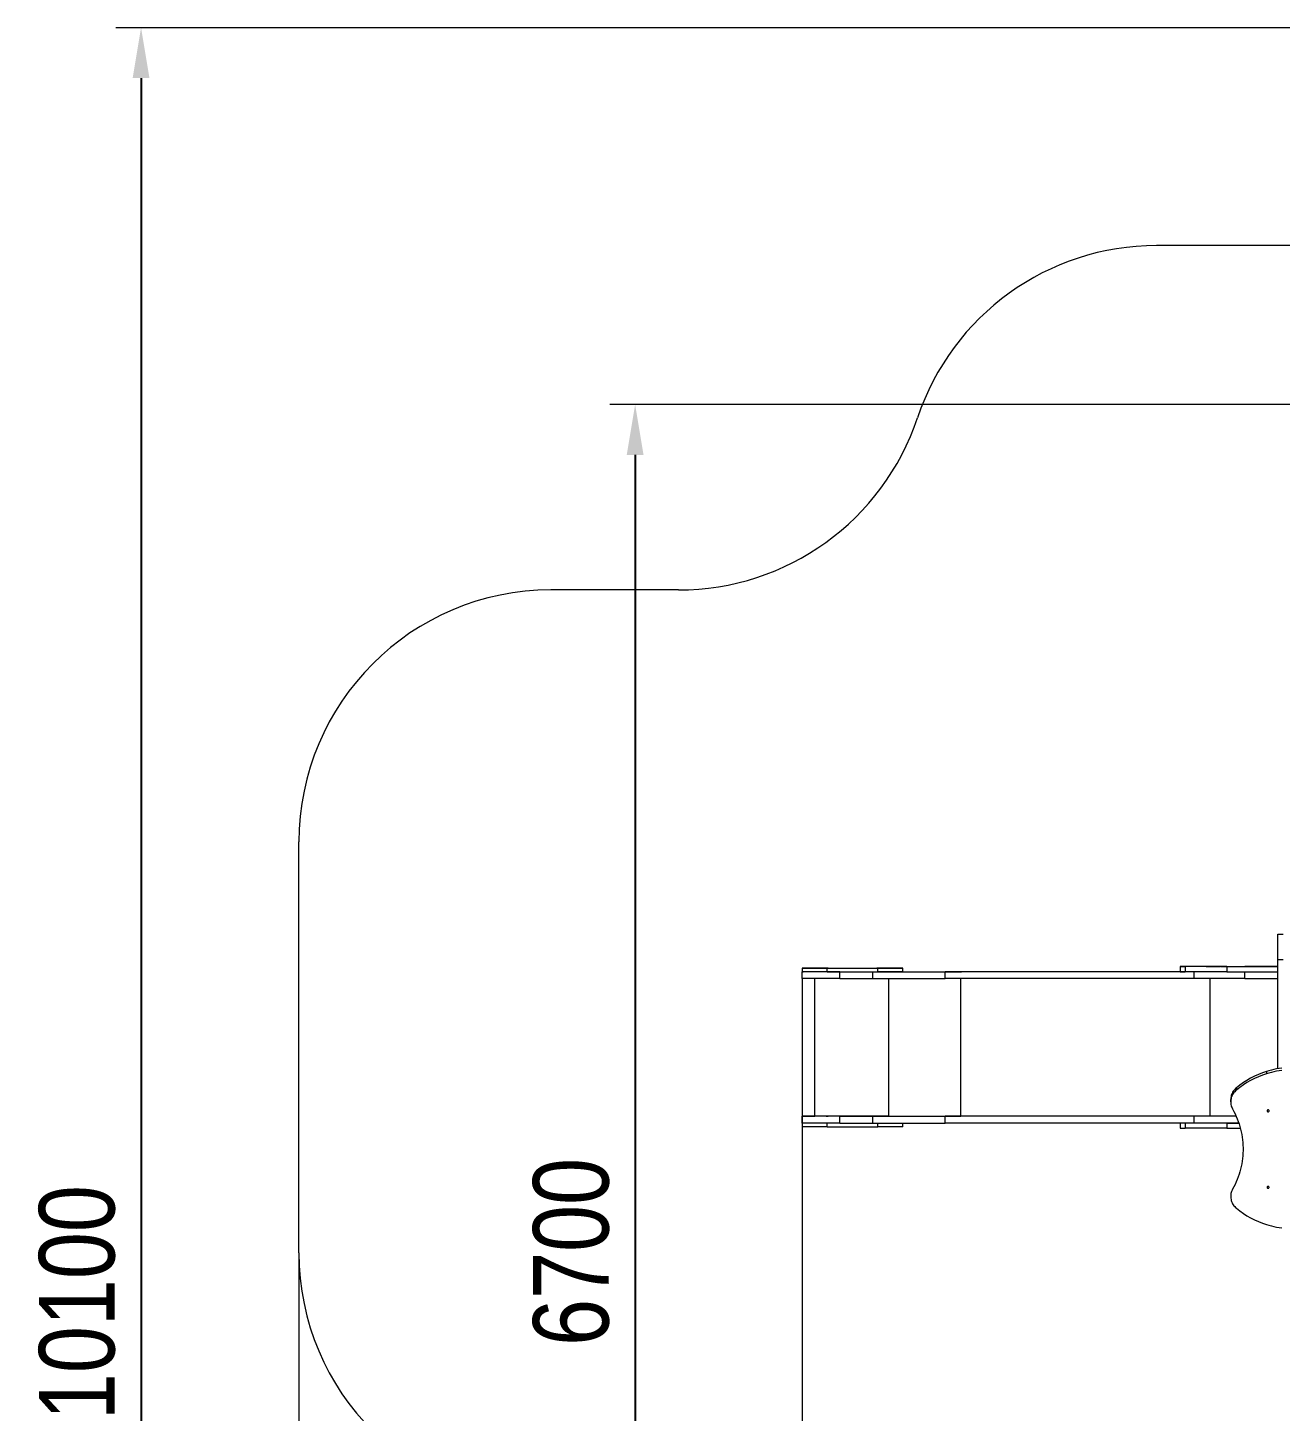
# Model space of a CAD drawing. Header units: millimetres. Extents: x -8422 to 28150, y -6982 to 5510.
# Drawn here: x -8422 to -3450, y 20 to 5510 of the extents above; entities that cross this region are included whole.
import ezdxf

# ---------------------------------------------------------------- set-up
doc = ezdxf.new("R2010")
doc.units = ezdxf.units.MM
for name, color, linetype in [('DIKOM_ЗОНА', 80, 'Continuous'), ('DIKOM_ОБЪЕКТ', 7, 'Continuous'), ('DIKOM_РАЗМЕР_ЗОНА', 7, 'Continuous'), ('DIKOM_РАЗМЕР_ОБЪЕКТА', 7, 'Continuous')]:
    doc.layers.add(name, color=color, linetype=linetype)
doc.styles.add('style1', font='arial.ttf', dxfattribs={"width": 0.8})
doc.dimstyles.new('1-50', dxfattribs={"dimtxt": 300, "dimasz": 200, "dimexe": 100, "dimexo": 0, "dimgap": 100, "dimtad": 1, "dimdec": 0, "dimtxsty": 'style1', "dimcen": 0, "dimclrd": 7, "dimclre": 7, "dimadec": 1, "dimazin": 2, "dimtfac": 1, "dimtdec": 0, "dimtmove": 1, "dimatfit": 3, "dimfxl": 0, "dimlwd": 25, "dimlwe": 18, "dimarcsym": 0})

# ---------------------------------------------------------------- blocks, each defined once
blk = doc.blocks.new('*D0')
at = {"layer": 'Defpoints', "color": 0, "transparency": 16777216}
for p in [(1363.3, 4015), (-6011, -2710), (-2661.5, -2710)]:
    blk.add_point(p, dxfattribs=at)
at = {"layer": 'DIKOM_РАЗМЕР_ОБЪЕКТА', "color": 7, "lineweight": 18, "transparency": 16777216}
for p, q in [((1363.3, 4015), (-6111, 4015)), ((-2661.5, -2710), (-6111, -2710))]:
    blk.add_line(p, q, dxfattribs=at)
at = {"layer": 'DIKOM_РАЗМЕР_ОБЪЕКТА', "color": 7, "lineweight": 25, "transparency": 16777216}
blk.add_line((-6011, 3815), (-6011, -2510), dxfattribs=at)
at = {"layer": 'DIKOM_РАЗМЕР_ОБЪЕКТА', "color": 7, "transparency": 16777216}
for points in [[(-6044.3, 3815), (-5977.6, 3815), (-6011, 4015)], [(-6044.3, -2510), (-5977.6, -2510), (-6011, -2710)]]:
    blk.add_solid(points, dxfattribs=at)
at = {"layer": 'DIKOM_РАЗМЕР_ОБЪЕКТА', "color": 0, "transparency": 16777216, "insert": (-6264.1, 652.5), "char_height": 300, "attachment_point": 5, "rotation": 90, "style": 'style1'}
blk.add_mtext('6700', dxfattribs=at)
blk = doc.blocks.new('*D1')
at = {"layer": 'Defpoints', "color": 0, "transparency": 16777216}
for p in [(-5348.3, 1737), (6047.5, 1360.2), (6047.5, -3315.3)]:
    blk.add_point(p, dxfattribs=at)
at = {"layer": 'DIKOM_РАЗМЕР_ОБЪЕКТА', "color": 7, "lineweight": 18, "transparency": 16777216}
for p, q in [((-5348.3, 1737), (-5348.3, -3415.3)), ((6047.5, 1360.2), (6047.5, -3415.3))]:
    blk.add_line(p, q, dxfattribs=at)
at = {"layer": 'DIKOM_РАЗМЕР_ОБЪЕКТА', "color": 7, "lineweight": 25, "transparency": 16777216}
blk.add_line((-5148.3, -3315.3), (5847.5, -3315.3), dxfattribs=at)
at = {"layer": 'DIKOM_РАЗМЕР_ОБЪЕКТА', "color": 7, "transparency": 16777216}
for points in [[(-5148.3, -3282), (-5148.3, -3348.7), (-5348.3, -3315.3)], [(5847.5, -3282), (5847.5, -3348.7), (6047.5, -3315.3)]]:
    blk.add_solid(points, dxfattribs=at)
at = {"layer": 'DIKOM_РАЗМЕР_ОБЪЕКТА', "color": 0, "transparency": 16777216, "insert": (349.6, -3062.2), "char_height": 300, "attachment_point": 5, "style": 'style1'}
blk.add_mtext('11400', dxfattribs=at)
blk = doc.blocks.new('*D2')
at = {"layer": 'Defpoints', "color": 0, "transparency": 16777216}
for p in [(8043.9, 833.9), (-7345.5, 649), (8043.9, -5007.3)]:
    blk.add_point(p, dxfattribs=at)
at = {"layer": 'DIKOM_РАЗМЕР_ЗОНА', "color": 7, "lineweight": 18, "transparency": 16777216}
for p, q in [((8043.9, 833.9), (8043.9, -5107.3)), ((-7345.5, 649), (-7345.5, -5107.3))]:
    blk.add_line(p, q, dxfattribs=at)
at = {"layer": 'DIKOM_РАЗМЕР_ЗОНА', "color": 7, "lineweight": 25, "transparency": 16777216}
blk.add_line((-7145.5, -5007.3), (7843.9, -5007.3), dxfattribs=at)
at = {"layer": 'DIKOM_РАЗМЕР_ЗОНА', "color": 7, "transparency": 16777216}
for points in [[(-7145.5, -4974), (-7145.5, -5040.7), (-7345.5, -5007.3)], [(7843.9, -4974), (7843.9, -5040.7), (8043.9, -5007.3)]]:
    blk.add_solid(points, dxfattribs=at)
at = {"layer": 'DIKOM_РАЗМЕР_ЗОНА', "color": 0, "transparency": 16777216, "insert": (349.2, -4754.2), "char_height": 300, "attachment_point": 5, "style": 'style1'}
blk.add_mtext('15400', dxfattribs=at)
blk = doc.blocks.new('*D3')
at = {"layer": 'Defpoints', "color": 0, "transparency": 16777216}
for p in [(620.2, 5510), (-7972, -4607.5), (-3279.2, -4607.5)]:
    blk.add_point(p, dxfattribs=at)
at = {"layer": 'DIKOM_РАЗМЕР_ЗОНА', "color": 7, "lineweight": 18, "transparency": 16777216}
for p, q in [((620.2, 5510), (-8072, 5510)), ((-3279.2, -4607.5), (-8072, -4607.5))]:
    blk.add_line(p, q, dxfattribs=at)
at = {"layer": 'DIKOM_РАЗМЕР_ЗОНА', "color": 7, "lineweight": 25, "transparency": 16777216}
blk.add_line((-7972, 5310), (-7972, -4407.5), dxfattribs=at)
at = {"layer": 'DIKOM_РАЗМЕР_ЗОНА', "color": 7, "transparency": 16777216}
for points in [[(-8005.3, 5310), (-7938.6, 5310), (-7972, 5510)], [(-8005.3, -4407.5), (-7938.6, -4407.5), (-7972, -4607.5)]]:
    blk.add_solid(points, dxfattribs=at)
at = {"layer": 'DIKOM_РАЗМЕР_ЗОНА', "color": 0, "transparency": 16777216, "insert": (-8225.1, 451.3), "char_height": 300, "attachment_point": 5, "rotation": 90, "style": 'style1'}
blk.add_mtext('10100', dxfattribs=at)

msp = doc.modelspace()

# ---------------------------------------------------------------- linework, layer by layer
at = {"layer": 'DIKOM_ЗОНА', "color": 3, "lineweight": 15}
for p, q in [((-1026.2, 4645.4), (-3941.7, 4645.4)), ((-5838.7, 3279), (-6345.5, 3279)), ((-7345.5, 649), (-7345.5, 2279))]:
    msp.add_line(p, q, dxfattribs=at)
for centre, start, end in [((-3941.7, 3645.4), 90, 161.5308), ((-5838.7, 4279), 270, 341.5308), ((-6345.5, 2279), 90, 180), ((-6345.5, 649), 180, 270)]:
    msp.add_arc(centre, 1000, start, end, dxfattribs=at)
at = {"layer": 'DIKOM_ОБЪЕКТ', "color": 7, "linetype": 'Continuous', "lineweight": 15}
for p, q in [((-3459.7, 1913), (-3438.7, 1913)), ((-3459.7, 1813), (-3438.7, 1813)), ((-3459.7, 1379.2), (-3459.7, 1813)), ((-5348.3, 1779), (-5348.3, 1764)), ((-5348.3, 1764), (-5343.8, 1764)), ((-5348.3, 1737), (-5348.3, 1764)), ((-5244.3, 1779), (-5252.2, 1779)), ((-5248.3, 1779), (-5048.3, 1779)), ((-5248.3, 1779), (-5048.3, 1779)), ((-5248.3, 1764), (-5248.3, 1779)), ((-5248.3, 1764), (-5048.3, 1764)), ((-5198.3, 1764), (-5067.4, 1764)), ((-5198.3, 1737), (-5198.3, 1764)), ((-5067.4, 1737), (-5067.4, 1764)), ((-5044.3, 1779), (-5052.2, 1779)), ((-5048.3, 1764), (-5048.3, 1779)), ((-4948.3, 1764), (-4948.3, 1779)), ((-3828.5, 1764), (-4780.9, 1764)), ((-4780.9, 1737), (-4780.9, 1764)), ((-3847.3, 1764), (-4717.9, 1764)), ((-3847.3, 1785), (-3847.3, 1764)), ((-3847.3, 1764), (-3828.5, 1764)), ((-3828.5, 1785), (-3828.5, 1764)), ((-3791.7, 1737), (-3791.7, 1764)), ((-3687.7, 1785), (-3727.9, 1785)), ((-3727.9, 1785), (-3727.9, 1785)), ((-3722.6, 1785), (-3690, 1785)), ((-3712.4, 1785), (-3704.5, 1785)), ((-3679.8, 1785), (-3690, 1785)), ((-3687.7, 1785), (-3687.7, 1785)), ((-3679.8, 1785), (-3589.7, 1785)), ((-3677.1, 1785), (-3591.2, 1785)), ((-3662.4, 1785), (-3662.4, 1764)), ((-3662.4, 1764), (-3459.7, 1764)), ((-3459.7, 1785), (-3591.2, 1785)), ((-3591.2, 1785), (-3459.7, 1785)), ((-3591.2, 1737), (-3591.2, 1764)), ((-3459.7, 1785), (-3589.7, 1785)), ((-5298.3, 1191), (-5298.3, 1737)), ((-5198.3, 1737), (-5067.4, 1737)), ((-5004.4, 1191), (-5004.4, 1737)), ((-3791.7, 1737), (-4780.9, 1737)), ((-4717.9, 1191), (-4717.9, 1737)), ((-3728.7, 1191), (-3728.7, 1737)), ((-3591.2, 1737), (-3459.7, 1737)), ((-3505.4, 1368.2), (-3505.4, 1359.3)), ((-3624.2, 1303.8), (-3624.2, 1294.9)), ((-3647.1, 1248), (-3647.1, 1256.9)), ((-5348.3, 1191), (-5298.3, 1191)), ((-5348.3, 1164), (-5348.3, 1191)), ((-5348.3, 1164), (-5348.3, 1149)), ((-5004.4, 1191), (-5298.3, 1191)), ((-5248.3, 1149), (-5248.3, 1164)), ((-5198.3, 1191), (-5067.4, 1191)), ((-5198.3, 1164), (-5198.3, 1191)), ((-5198.3, 1164), (-5067.4, 1164)), ((-5067.4, 1164), (-5067.4, 1191)), ((-5067.4, 1164), (-4780.9, 1164)), ((-5048.3, 1149), (-5048.3, 1164)), ((-4948.3, 1149), (-4948.3, 1164)), ((-3791.7, 1191), (-4780.9, 1191)), ((-4780.9, 1164), (-4780.9, 1191)), ((-3791.7, 1164), (-4780.9, 1164)), ((-3728.7, 1191), (-4717.9, 1191)), ((-3847.3, 1164), (-3847.3, 1143)), ((-3828.5, 1164), (-3828.5, 1143)), ((-3791.7, 1164), (-3791.7, 1191)), ((-3625.6, 1191), (-3728.7, 1191)), ((-3704.4, 1191), (-3712.4, 1191)), ((-3662.4, 1164), (-3615.3, 1164)), ((-3662.4, 1164), (-3662.4, 1143)), ((-5248.3, 1149), (-5348.3, 1149)), ((-5248.3, 1149), (-5048.3, 1149)), ((-4948.3, 1149), (-5048.3, 1149)), ((-3847.3, 1143), (-3828.5, 1143))]:
    msp.add_line(p, q, dxfattribs=at)
at = {"layer": 'DIKOM_ОБЪЕКТ', "color": 7, "linetype": 'Continuous', "lineweight": 15, "flags": 128}
for points in [[(-3459.7, 1813), (-3459.7, 1819.1), (-3459.7, 1825.1), (-3459.7, 1831.1), (-3459.7, 1837), (-3459.7, 1842.8), (-3459.7, 1848.5), (-3459.7, 1854.1), (-3459.7, 1859.5), (-3459.7, 1864.8), (-3459.7, 1869.8), (-3459.7, 1874.7), (-3459.7, 1879.3), (-3459.7, 1883.7), (-3459.7, 1887.9), (-3459.7, 1891.8), (-3459.7, 1895.3), (-3459.7, 1898.6), (-3459.7, 1901.6), (-3459.7, 1904.2), (-3459.7, 1906.5), (-3459.7, 1908.5), (-3459.7, 1910.1), (-3459.7, 1911.4), (-3459.7, 1912.3), (-3459.7, 1912.8), (-3459.7, 1913)], [(-5248.3, 1764), (-5254.2, 1764), (-5260.1, 1764), (-5266, 1764), (-5271.8, 1764), (-5277.5, 1764), (-5283.1, 1764), (-5288.6, 1764), (-5293.9, 1764), (-5299.1, 1764), (-5304.2, 1764), (-5309, 1764), (-5313.6, 1764), (-5317.9, 1764), (-5322.1, 1764), (-5325.9, 1764), (-5329.5, 1764), (-5332.8, 1764), (-5335.9, 1764), (-5338.6, 1764), (-5340.9, 1764), (-5343, 1764), (-5344.7, 1764), (-5346.1, 1764), (-5347.2, 1764), (-5347.9, 1764), (-5348.2, 1764), (-5348.3, 1764)], [(-5198.3, 1764), (-5205.7, 1764), (-5213, 1764), (-5220.3, 1764), (-5227.6, 1764), (-5234.7, 1764), (-5241.8, 1764), (-5248.8, 1764), (-5255.7, 1764), (-5262.4, 1764), (-5269, 1764), (-5275.4, 1764), (-5281.6, 1764), (-5287.7, 1764), (-5293.5, 1764), (-5299, 1764), (-5304.4, 1764), (-5309.4, 1764), (-5314.2, 1764), (-5318.8, 1764), (-5323, 1764), (-5327, 1764), (-5330.6, 1764), (-5333.9, 1764), (-5336.9, 1764), (-5339.5, 1764), (-5341.8, 1764), (-5343.8, 1764), (-5345.4, 1764), (-5346.7, 1764), (-5347.6, 1764), (-5348.1, 1764), (-5348.3, 1764)], [(-5248.3, 1779), (-5254.2, 1779), (-5260.1, 1779), (-5266, 1779), (-5271.8, 1779), (-5277.5, 1779), (-5283.1, 1779), (-5288.6, 1779), (-5293.9, 1779), (-5299.1, 1779), (-5304.2, 1779), (-5309, 1779), (-5313.6, 1779), (-5317.9, 1779), (-5322.1, 1779), (-5325.9, 1779), (-5329.5, 1779), (-5332.8, 1779), (-5335.9, 1779), (-5338.6, 1779), (-5340.9, 1779), (-5343, 1779), (-5344.7, 1779), (-5346.1, 1779), (-5347.2, 1779), (-5347.9, 1779), (-5348.2, 1779), (-5348.2, 1779), (-5347.9, 1779), (-5347.2, 1779), (-5346.1, 1779), (-5344.7, 1779), (-5343, 1779), (-5340.9, 1779), (-5338.5, 1779), (-5335.8, 1779), (-5332.8, 1779), (-5329.5, 1779), (-5325.9, 1779), (-5322, 1779), (-5317.9, 1779), (-5313.5, 1779), (-5308.9, 1779), (-5304.1, 1779), (-5299.1, 1779), (-5293.9, 1779), (-5288.6, 1779), (-5283.1, 1779), (-5277.5, 1779), (-5271.7, 1779), (-5265.9, 1779), (-5260.1, 1779), (-5254.2, 1779), (-5248.3, 1779)], [(-5067.4, 1764), (-5054.1, 1764), (-5040.9, 1764), (-5027.6, 1764), (-5014.4, 1764), (-5001.2, 1764), (-4988.1, 1764), (-4975.1, 1764), (-4962.1, 1764), (-4949.1, 1764), (-4936.3, 1764), (-4923.5, 1764), (-4910.9, 1764), (-4898.3, 1764), (-4885.9, 1764), (-4873.6, 1764), (-4861.5, 1764), (-4849.5, 1764), (-4837.6, 1764), (-4825.9, 1764), (-4814.4, 1764), (-4803, 1764), (-4791.9, 1764), (-4780.9, 1764)], [(-5048.3, 1779), (-5042.3, 1779), (-5036.4, 1779), (-5030.6, 1779), (-5024.8, 1779), (-5019.1, 1779), (-5013.4, 1779), (-5007.9, 1779), (-5002.6, 1779), (-4997.4, 1779), (-4992.4, 1779), (-4987.6, 1779), (-4983, 1779), (-4978.6, 1779), (-4974.5, 1779), (-4970.6, 1779), (-4967, 1779), (-4963.7, 1779), (-4960.7, 1779), (-4958, 1779), (-4955.6, 1779), (-4953.5, 1779), (-4951.8, 1779), (-4950.4, 1779), (-4949.4, 1779), (-4948.7, 1779), (-4948.3, 1779), (-4948.3, 1779), (-4948.7, 1779), (-4949.4, 1779), (-4950.4, 1779), (-4951.8, 1779), (-4953.5, 1779), (-4955.6, 1779), (-4958, 1779), (-4960.7, 1779), (-4963.7, 1779), (-4967, 1779), (-4970.6, 1779), (-4974.5, 1779), (-4978.6, 1779), (-4983, 1779), (-4987.6, 1779), (-4992.4, 1779), (-4997.4, 1779), (-5002.6, 1779), (-5008, 1779), (-5013.5, 1779), (-5019.1, 1779), (-5024.8, 1779), (-5030.6, 1779), (-5036.5, 1779), (-5042.4, 1779), (-5048.3, 1779)], [(-4948.3, 1764), (-4948.7, 1764), (-4949.4, 1764), (-4950.4, 1764), (-4951.8, 1764), (-4953.5, 1764), (-4955.6, 1764), (-4958, 1764), (-4960.7, 1764), (-4963.7, 1764), (-4967, 1764), (-4970.6, 1764), (-4974.5, 1764), (-4978.6, 1764), (-4983, 1764), (-4987.6, 1764), (-4992.4, 1764), (-4997.4, 1764), (-5002.6, 1764), (-5008, 1764), (-5013.5, 1764), (-5019.1, 1764), (-5024.8, 1764), (-5030.6, 1764), (-5036.5, 1764), (-5042.4, 1764), (-5048.3, 1764)], [(-4948.5, 1764), (-4938.2, 1764), (-4925.1, 1764), (-4912, 1764), (-4899, 1764), (-4886.1, 1764), (-4873.3, 1764), (-4860.5, 1764), (-4847.9, 1764), (-4835.3, 1764), (-4822.9, 1764), (-4810.6, 1764), (-4798.5, 1764), (-4786.4, 1764), (-4774.6, 1764), (-4762.9, 1764), (-4751.4, 1764), (-4740, 1764), (-4728.9, 1764), (-4717.9, 1764)], [(-4948.3, 1764), (-4937.7, 1764), (-4924.5, 1764), (-4911.3, 1764), (-4898.2, 1764), (-4885.2, 1764), (-4872.2, 1764), (-4859.4, 1764), (-4846.6, 1764), (-4834, 1764), (-4821.5, 1764), (-4809.1, 1764), (-4796.8, 1764), (-4784.7, 1764), (-4772.8, 1764), (-4761, 1764), (-4749.3, 1764), (-4737.9, 1764), (-4726.6, 1764), (-4715.6, 1764)], [(-4948.3, 1764), (-4938.2, 1764), (-4925.1, 1764), (-4912, 1764), (-4899, 1764), (-4886.1, 1764), (-4873.3, 1764), (-4860.5, 1764), (-4847.9, 1764), (-4835.3, 1764), (-4822.9, 1764), (-4810.6, 1764), (-4798.5, 1764), (-4786.4, 1764), (-4774.6, 1764), (-4762.9, 1764), (-4751.4, 1764), (-4740, 1764), (-4728.9, 1764), (-4717.9, 1764)], [(-3677.1, 1785), (-3681.9, 1785), (-3686.8, 1785), (-3692, 1785), (-3697.4, 1785), (-3702.9, 1785), (-3708.5, 1785), (-3714.3, 1785), (-3720.2, 1785), (-3726.1, 1785), (-3732.2, 1785), (-3738.2, 1785), (-3744.3, 1785), (-3750.4, 1785), (-3756.5, 1785), (-3762.5, 1785), (-3768.5, 1785), (-3774.3, 1785), (-3780.1, 1785), (-3785.7, 1785), (-3791.2, 1785), (-3796.6, 1785), (-3801.7, 1785), (-3806.7, 1785), (-3811.4, 1785), (-3815.9, 1785), (-3820.1, 1785), (-3824.1, 1785), (-3827.8, 1785), (-3831.2, 1785), (-3834.3, 1785), (-3837.1, 1785), (-3839.6, 1785), (-3841.7, 1785), (-3843.5, 1785), (-3845, 1785), (-3846.1, 1785), (-3846.9, 1785), (-3847.2, 1785), (-3847.3, 1785), (-3847, 1785), (-3846.3, 1785), (-3845.2, 1785), (-3843.8, 1785), (-3842.1, 1785), (-3840, 1785), (-3837.6, 1785), (-3834.9, 1785), (-3831.8, 1785), (-3828.5, 1785)], [(-3662.4, 1785), (-3673.1, 1785), (-3684.2, 1785), (-3695.6, 1785), (-3707.4, 1785), (-3719.5, 1785), (-3731.9, 1785), (-3744.7, 1785), (-3757.9, 1785), (-3771.3, 1785), (-3785.1, 1785), (-3799.2, 1785), (-3813.7, 1785), (-3828.5, 1785)], [(-3662.4, 1764), (-3673.1, 1764), (-3684.2, 1764), (-3695.6, 1764), (-3707.4, 1764), (-3719.5, 1764), (-3731.9, 1764), (-3744.7, 1764), (-3757.9, 1764), (-3771.3, 1764), (-3785.1, 1764), (-3799.2, 1764), (-3813.7, 1764), (-3828.5, 1764)], [(-3727.9, 1785), (-3730.9, 1785), (-3733.7, 1785), (-3736.2, 1785), (-3738.3, 1785), (-3740.2, 1785), (-3741.7, 1785), (-3742.9, 1785), (-3743.7, 1785), (-3744.1, 1785), (-3744.2, 1785), (-3743.9, 1785), (-3743.2, 1785), (-3742.2, 1785), (-3740.8, 1785), (-3739.1, 1785), (-3737, 1785), (-3734.6, 1785), (-3732, 1785), (-3729.1, 1785), (-3725.9, 1785), (-3722.6, 1785)], [(-3687.7, 1785), (-3679.5, 1785), (-3671.2, 1785), (-3662.7, 1785), (-3654, 1785), (-3645.3, 1785), (-3636.4, 1785), (-3627.5, 1785), (-3618.5, 1785), (-3609.4, 1785), (-3600.3, 1785), (-3591.2, 1785)], [(-3662.4, 1785), (-3660, 1785), (-3657.3, 1785), (-3654.2, 1785), (-3650.9, 1785), (-3647.2, 1785), (-3643.2, 1785), (-3639, 1785), (-3634.4, 1785), (-3629.6, 1785), (-3624.5, 1785), (-3619.2, 1785), (-3613.7, 1785), (-3607.9, 1785), (-3602, 1785), (-3595.8, 1785), (-3589.5, 1785), (-3582.9, 1785), (-3576.3, 1785), (-3569.5, 1785), (-3562.6, 1785), (-3555.6, 1785), (-3548.5, 1785), (-3541.4, 1785), (-3534.1, 1785), (-3526.9, 1785), (-3459.7, 1785)], [(-5198.3, 1737), (-5205.7, 1737), (-5213, 1737), (-5220.3, 1737), (-5227.6, 1737), (-5234.7, 1737), (-5241.8, 1737), (-5248.8, 1737), (-5255.7, 1737), (-5262.4, 1737), (-5269, 1737), (-5275.4, 1737), (-5281.6, 1737), (-5287.7, 1737), (-5293.5, 1737), (-5299, 1737), (-5304.4, 1737), (-5309.4, 1737), (-5314.2, 1737), (-5318.8, 1737), (-5323, 1737), (-5327, 1737), (-5330.6, 1737), (-5333.9, 1737), (-5336.9, 1737), (-5339.5, 1737), (-5341.8, 1737), (-5343.8, 1737), (-5345.4, 1737), (-5346.7, 1737), (-5347.6, 1737), (-5348.1, 1737), (-5348.3, 1737)], [(-5067.4, 1737), (-5054.1, 1737), (-5040.9, 1737), (-5027.6, 1737), (-5014.4, 1737), (-5001.2, 1737), (-4988.1, 1737), (-4975.1, 1737), (-4962.1, 1737), (-4949.1, 1737), (-4936.3, 1737), (-4923.5, 1737), (-4910.9, 1737), (-4898.3, 1737), (-4885.9, 1737), (-4873.6, 1737), (-4861.5, 1737), (-4849.5, 1737), (-4837.6, 1737), (-4825.9, 1737), (-4814.4, 1737), (-4803, 1737), (-4791.9, 1737), (-4780.9, 1737)], [(-3591.2, 1737), (-3602.4, 1737), (-3613.7, 1737), (-3624.9, 1737), (-3636, 1737), (-3647.1, 1737), (-3658.2, 1737), (-3669.2, 1737), (-3680.1, 1737), (-3690.9, 1737), (-3701.7, 1737), (-3712.3, 1737), (-3722.7, 1737), (-3733.1, 1737), (-3743.3, 1737), (-3753.3, 1737), (-3763.2, 1737), (-3772.9, 1737), (-3782.4, 1737), (-3791.7, 1737)], [(-3444.8, 1381.4), (-3455.1, 1380), (-3465.4, 1378.3), (-3475.5, 1376.2), (-3485.6, 1373.9), (-3495.6, 1371.2), (-3505.4, 1368.2)], [(-3444.8, 1372.5), (-3455.1, 1371.1), (-3465.4, 1369.4), (-3475.5, 1367.4), (-3485.6, 1365), (-3495.6, 1362.3), (-3505.4, 1359.3)], [(-3624.2, 1303.8), (-3627.8, 1300.6), (-3631.2, 1297.2), (-3634.2, 1293.6), (-3637, 1289.7), (-3639.5, 1285.8), (-3641.6, 1281.6), (-3643.4, 1277.3), (-3644.8, 1273), (-3645.9, 1268.5), (-3646.7, 1264), (-3647.1, 1259.4), (-3647.1, 1256.9)], [(-3624.2, 1294.9), (-3627.8, 1291.7), (-3631.2, 1288.3), (-3634.2, 1284.7), (-3637, 1280.9), (-3639.5, 1276.9), (-3641.6, 1272.7), (-3643.4, 1268.5), (-3644.8, 1264.1), (-3645.9, 1259.6), (-3646.7, 1255.1), (-3647.1, 1250.6), (-3647.1, 1246), (-3646.7, 1241.4), (-3646, 1236.9), (-3645, 1232.4), (-3643.6, 1228.1), (-3641.8, 1223.8), (-3639.7, 1219.6)], [(-3639.7, 1219.6), (-3634.6, 1210), (-3629.8, 1200.3), (-3625.4, 1190.4), (-3621.2, 1180.4), (-3617.4, 1170.4), (-3613.9, 1160.2), (-3610.8, 1149.9), (-3608, 1139.6), (-3605.6, 1129.1), (-3603.5, 1118.7), (-3601.7, 1108.1), (-3600.3, 1097.5), (-3599.3, 1086.9), (-3598.6, 1076.3), (-3598.2, 1065.6), (-3598.2, 1055), (-3598.6, 1044.3), (-3599.3, 1033.7), (-3600.3, 1023.1), (-3601.7, 1012.5), (-3603.5, 1002), (-3605.6, 991.5), (-3608, 981.1), (-3610.8, 970.7), (-3613.9, 960.4), (-3617.4, 950.3), (-3621.2, 940.2), (-3625.4, 930.2), (-3629.8, 920.3), (-3634.6, 910.6), (-3639.7, 901)], [(-3498.7, 1215.8), (-3499.8, 1215.6), (-3500.9, 1215.1), (-3501.8, 1214.4), (-3502.4, 1213.5), (-3502.7, 1212.4), (-3502.6, 1211.3), (-3502.1, 1210.3), (-3501.4, 1209.5), (-3500.4, 1208.9), (-3499.3, 1208.6), (-3498.1, 1208.6), (-3496.9, 1208.9), (-3495.9, 1209.5), (-3495.2, 1210.3), (-3494.8, 1211.3), (-3494.7, 1212.4), (-3494.9, 1213.5), (-3495.5, 1214.4), (-3496.4, 1215.1), (-3497.5, 1215.6), (-3498.7, 1215.8)], [(-5198.3, 1191), (-5205.7, 1191), (-5213, 1191), (-5220.3, 1191), (-5227.6, 1191), (-5234.7, 1191), (-5241.8, 1191), (-5248.8, 1191), (-5255.7, 1191), (-5262.4, 1191), (-5269, 1191), (-5275.4, 1191), (-5281.6, 1191), (-5287.7, 1191), (-5293.5, 1191), (-5299, 1191), (-5304.4, 1191), (-5309.4, 1191), (-5314.2, 1191), (-5318.8, 1191), (-5323, 1191), (-5327, 1191), (-5330.6, 1191), (-5333.9, 1191), (-5336.9, 1191), (-5339.5, 1191), (-5341.8, 1191), (-5343.8, 1191), (-5345.4, 1191), (-5346.7, 1191), (-5347.6, 1191), (-5348.1, 1191), (-5348.3, 1191)], [(-5198.3, 1164), (-5205.7, 1164), (-5213, 1164), (-5220.3, 1164), (-5227.6, 1164), (-5234.7, 1164), (-5241.8, 1164), (-5248.8, 1164), (-5255.7, 1164), (-5262.4, 1164), (-5269, 1164), (-5275.4, 1164), (-5281.6, 1164), (-5287.7, 1164), (-5293.5, 1164), (-5299, 1164), (-5304.4, 1164), (-5309.4, 1164), (-5314.2, 1164), (-5318.8, 1164), (-5323, 1164), (-5327, 1164), (-5330.6, 1164), (-5333.9, 1164), (-5336.9, 1164), (-5339.5, 1164), (-5341.8, 1164), (-5343.8, 1164), (-5345.4, 1164), (-5346.7, 1164), (-5347.6, 1164), (-5348.1, 1164), (-5348.3, 1164)], [(-5244.3, 1191), (-5244.5, 1191), (-5245, 1191), (-5245.8, 1191), (-5246.8, 1191), (-5248, 1191), (-5249.2, 1191), (-5250.3, 1191), (-5251.2, 1191), (-5251.9, 1191), (-5252.2, 1191), (-5252.2, 1191), (-5251.9, 1191), (-5251.2, 1191), (-5250.3, 1191), (-5249.2, 1191), (-5248, 1191), (-5246.8, 1191), (-5245.8, 1191), (-5245, 1191), (-5244.5, 1191), (-5244.3, 1191)], [(-5067.4, 1191), (-5054.1, 1191), (-5040.9, 1191), (-5027.6, 1191), (-5014.4, 1191), (-5001.2, 1191), (-4988.1, 1191), (-4975.1, 1191), (-4962.1, 1191), (-4949.1, 1191), (-4936.3, 1191), (-4923.5, 1191), (-4910.9, 1191), (-4898.3, 1191), (-4885.9, 1191), (-4873.6, 1191), (-4861.5, 1191), (-4849.5, 1191), (-4837.6, 1191), (-4825.9, 1191), (-4814.4, 1191), (-4803, 1191), (-4791.9, 1191), (-4780.9, 1191)], [(-5044.3, 1191), (-5044.5, 1191), (-5045, 1191), (-5045.8, 1191), (-5046.8, 1191), (-5048, 1191), (-5049.2, 1191), (-5050.3, 1191), (-5051.2, 1191), (-5051.9, 1191), (-5052.2, 1191), (-5052.2, 1191), (-5051.9, 1191), (-5051.2, 1191), (-5050.3, 1191), (-5049.2, 1191), (-5048, 1191), (-5046.8, 1191), (-5045.8, 1191), (-5045, 1191), (-5044.5, 1191), (-5044.3, 1191)], [(-5004.4, 1191), (-4991.1, 1191), (-4977.8, 1191), (-4964.6, 1191), (-4951.4, 1191), (-4938.2, 1191), (-4925.1, 1191), (-4912, 1191), (-4899, 1191), (-4886.1, 1191), (-4873.3, 1191), (-4860.5, 1191), (-4847.9, 1191), (-4835.3, 1191), (-4822.9, 1191), (-4810.6, 1191), (-4798.5, 1191), (-4786.4, 1191), (-4774.6, 1191), (-4762.9, 1191), (-4751.4, 1191), (-4740, 1191), (-4728.9, 1191), (-4717.9, 1191)], [(-3662.4, 1164), (-3673.1, 1164), (-3684.2, 1164), (-3695.6, 1164), (-3707.4, 1164), (-3719.5, 1164), (-3731.9, 1164), (-3744.7, 1164), (-3757.9, 1164), (-3771.3, 1164), (-3785.1, 1164), (-3799.2, 1164), (-3813.7, 1164), (-3828.5, 1164)], [(-3625.6, 1191), (-3636, 1191), (-3647.1, 1191), (-3658.2, 1191), (-3669.2, 1191), (-3680.1, 1191), (-3690.9, 1191), (-3701.7, 1191), (-3712.3, 1191), (-3722.7, 1191), (-3733.1, 1191), (-3743.3, 1191), (-3753.3, 1191), (-3763.2, 1191), (-3772.9, 1191), (-3782.4, 1191), (-3791.7, 1191)], [(-3615.3, 1164), (-3624.9, 1164), (-3636, 1164), (-3647.1, 1164), (-3658.2, 1164), (-3669.2, 1164), (-3680.1, 1164), (-3690.9, 1164), (-3701.7, 1164), (-3712.3, 1164), (-3722.7, 1164), (-3733.1, 1164), (-3743.3, 1164), (-3753.3, 1164), (-3763.2, 1164), (-3772.9, 1164), (-3782.4, 1164), (-3791.7, 1164)], [(-3662.4, 1143), (-3673.1, 1143), (-3684.2, 1143), (-3695.6, 1143), (-3707.4, 1143), (-3719.5, 1143), (-3731.9, 1143), (-3744.7, 1143), (-3757.9, 1143), (-3771.3, 1143), (-3785.1, 1143), (-3799.2, 1143), (-3813.7, 1143), (-3828.5, 1143)], [(-3662.4, 1143), (-3660, 1143), (-3657.3, 1143), (-3654.2, 1143), (-3650.9, 1143), (-3647.2, 1143), (-3643.2, 1143), (-3639, 1143), (-3634.4, 1143), (-3629.6, 1143), (-3624.5, 1143), (-3619.2, 1143), (-3613.7, 1143), (-3609, 1143)], [(-3639.7, 901), (-3641.8, 896.9), (-3643.6, 892.6), (-3645, 888.2), (-3646, 883.7), (-3646.7, 879.2), (-3647.1, 874.6), (-3647.1, 870.1), (-3646.7, 865.5), (-3645.9, 861), (-3644.8, 856.5), (-3643.4, 852.2), (-3641.6, 847.9), (-3639.5, 843.8), (-3637, 839.8), (-3634.2, 835.9), (-3631.2, 832.3), (-3627.8, 828.9), (-3624.2, 825.7)], [(-3498.7, 912.1), (-3499.8, 912), (-3500.9, 911.5), (-3501.8, 910.7), (-3502.4, 909.8), (-3502.7, 908.8), (-3502.6, 907.7), (-3502.1, 906.7), (-3501.4, 905.8), (-3500.4, 905.2), (-3499.3, 904.9), (-3498.1, 904.9), (-3496.9, 905.2), (-3495.9, 905.8), (-3495.2, 906.7), (-3494.8, 907.7), (-3494.7, 908.8), (-3494.9, 909.8), (-3495.5, 910.7), (-3496.4, 911.5), (-3497.5, 912), (-3498.7, 912.1)], [(-3505.4, 761.3), (-3495.6, 758.3), (-3485.6, 755.6), (-3475.5, 753.3), (-3465.4, 751.2), (-3455.1, 749.5), (-3444.8, 748.1)]]:
    msp.add_lwpolyline(points, dxfattribs=at)
at = {"layer": 'DIKOM_ОБЪЕКТ', "color": 7, "linetype": 'Continuous', "lineweight": 15}
for centre, start, end in [((-3397, 1026), 107.5854, 129.2937), ((-3397, 1017.1), 107.5854, 129.2937), ((-3397, 1103.5), 230.7063, 252.4146)]:
    msp.add_arc(centre, 359, start, end, dxfattribs=at)

# ---------------------------------------------------------------- dimensions: what is measured, and where the dimension line sits
at = {"layer": 'DIKOM_РАЗМЕР_ЗОНА'}
dim = msp.add_linear_dim(base=(-7972, -4607.5), p1=(620.2, 5510), p2=(-3279.2, -4607.5), angle=90, text='10100', dimstyle='1-50', override={"dimscale": 1, "dimtix": 0, "dimtofl": 1, "dimtmove": 1, "dimatfit": 3}, dxfattribs=at)
dim.commit()
dim.dimension.update_dxf_attribs({"geometry": '*D3', "text_midpoint": (-8225.1, 451.3)})
dim = msp.add_linear_dim(base=(8043.9, -5007.3), p1=(-7345.5, 649), p2=(8043.9, 833.9), text='15400', dimstyle='1-50', override={"dimscale": 1, "dimtix": 0, "dimtofl": 1, "dimtmove": 1, "dimatfit": 3}, dxfattribs=at)
dim.commit()
dim.dimension.update_dxf_attribs({"geometry": '*D2', "text_midpoint": (349.2, -4754.2)})
at = {"layer": 'DIKOM_РАЗМЕР_ОБЪЕКТА'}
dim = msp.add_linear_dim(base=(-6011, -2710), p1=(1363.3, 4015), p2=(-2661.5, -2710), angle=90, text='6700', dimstyle='1-50', override={"dimscale": 1, "dimtix": 0, "dimtofl": 1, "dimtmove": 1, "dimatfit": 3}, dxfattribs=at)
dim.commit()
dim.dimension.update_dxf_attribs({"geometry": '*D0', "text_midpoint": (-6264.1, 652.5)})
dim = msp.add_linear_dim(base=(6047.5, -3315.3), p1=(-5348.3, 1737), p2=(6047.5, 1360.2), text='11400', dimstyle='1-50', override={"dimscale": 1, "dimtix": 0, "dimtofl": 1, "dimtmove": 1, "dimatfit": 3}, dxfattribs=at)
dim.commit()
dim.dimension.update_dxf_attribs({"geometry": '*D1', "text_midpoint": (349.6, -3062.2)})

doc.saveas('drawing.dxf')
